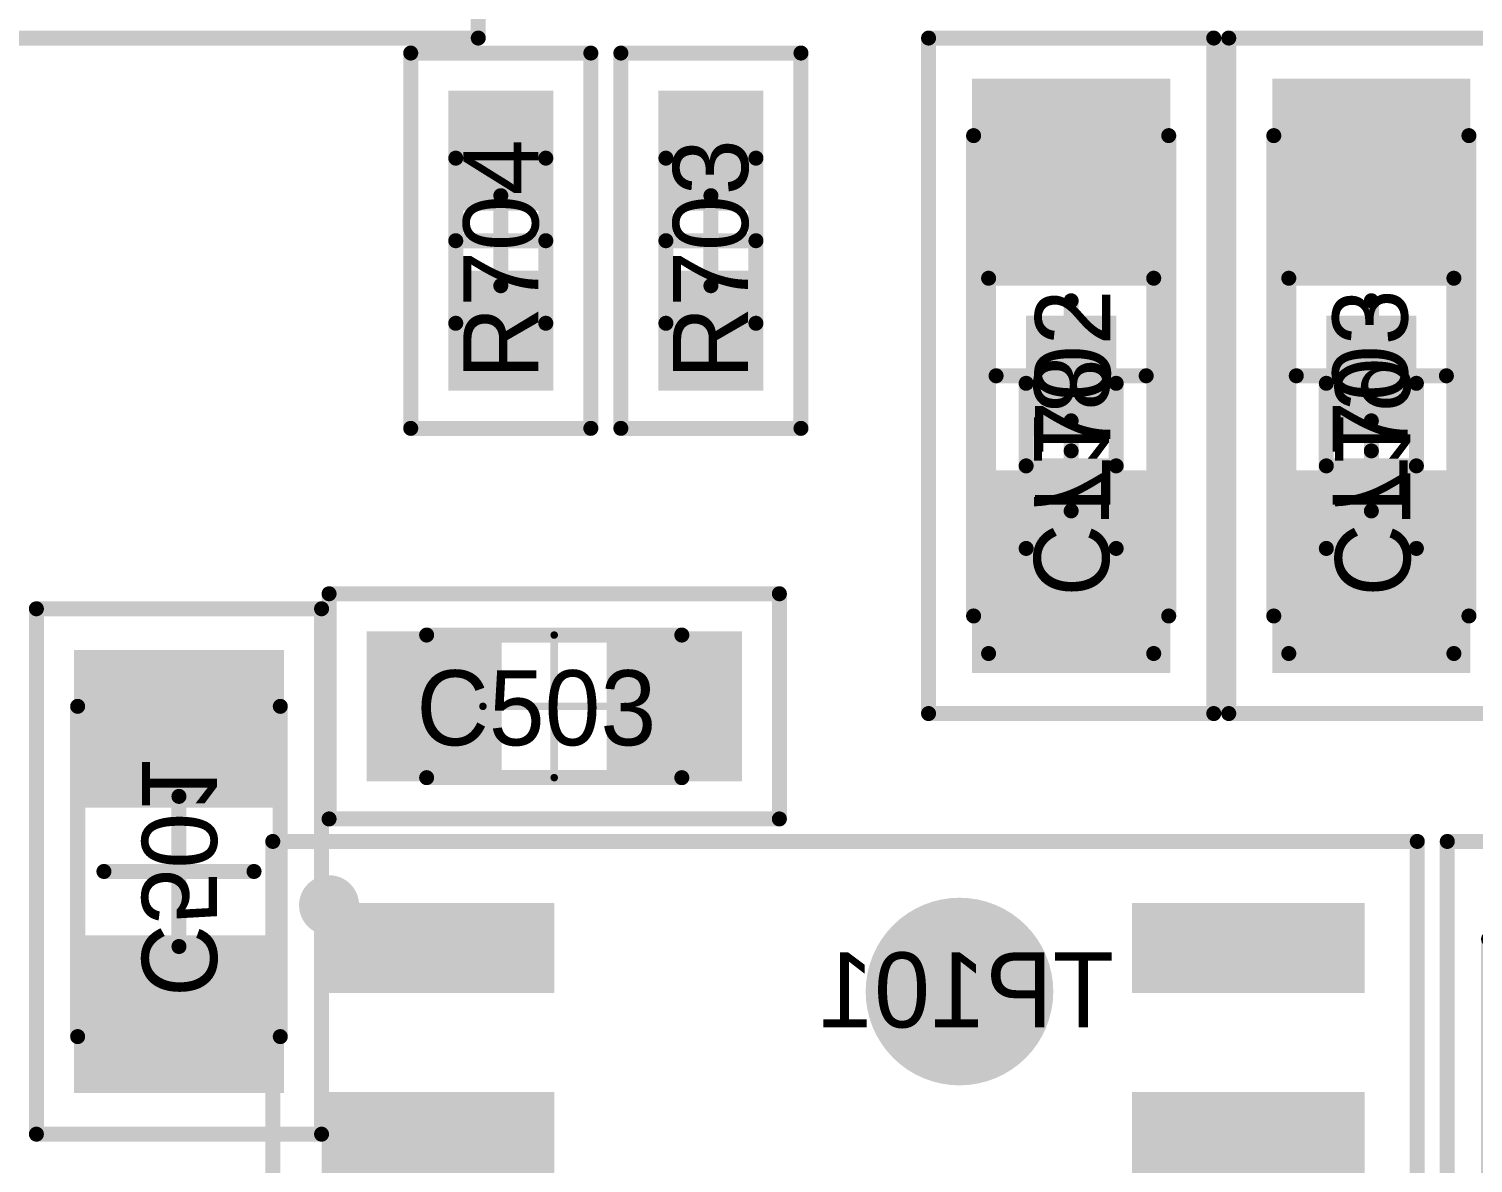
# Model space of a CAD drawing. Header units: millimetres. Extents: x 33.3 to 111.9, y 29.8 to 74.8.
# Drawn here: x 79.87 to 89.49, y 45.76 to 53.31 of the extents above; entities that cross this region are included whole.
import ezdxf

# ---------------------------------------------------------------- set-up
doc = ezdxf.new("R2010")
doc.units = ezdxf.units.MM
for name, color, linetype in [('BottomLayer', 5, 'Continuous'), ('BottomOverlay', 54, 'Continuous'), ('BottomPaste', 16, 'Continuous'), ('Mechanical13', 56, 'Continuous'), ('Mechanical14', 56, 'Continuous'), ('Mechanical15', 56, 'Continuous'), ('Mechanical16', 56, 'Continuous'), ('Mechanical17', 56, 'Continuous'), ('TopLayer', 1, 'Continuous'), ('TopOverlay', 2, 'Continuous'), ('TopPaste', 8, 'Continuous')]:
    doc.layers.add(name, color=color, linetype=linetype)

# ---------------------------------------------------------------- blocks, each defined once
blk = doc.blocks.new('SOIC_8__3_90___W______15')
at = {"layer": 'Mechanical15', "const_width": 0.1}
for points in [[(-3.575, -2.825), (-3.575, 2.4)], [(-3.575, 2.4), (4.05, 2.4)], [(4.05, -2.825), (4.05, 2.4)], [(-3.575, -2.825), (4.05, -2.825)]]:
    blk.add_lwpolyline(points, dxfattribs=at)
at = {"layer": 'Mechanical15', "const_width": 0.05}
for points in [[(-3.6, 2.4, 1), (-3.55, 2.4, 1)], [(-3.6, 2.4, 1), (-3.55, 2.4, 1)], [(4.025, 2.4, 1), (4.075, 2.4, 1)], [(4.025, 2.4, 1), (4.075, 2.4, 1)], [(-3.6, -2.825, 1), (-3.55, -2.825, 1)], [(-3.6, -2.825, 1), (-3.55, -2.825, 1)], [(4.025, -2.825, 1), (4.075, -2.825, 1)], [(4.025, -2.825, 1), (4.075, -2.825, 1)]]:
    blk.add_lwpolyline(points, format="xyb", close=True, dxfattribs=at)
at = {"layer": 'TopLayer'}
for points in [[(-3.25, 1.39), (-1.7, 1.39), (-3.25, 1.99), (-1.7, 1.99)], [(2.15, 1.39), (3.7, 1.39), (2.15, 1.99), (3.7, 1.99)], [(-3.25, 0.13), (-1.7, 0.13), (-3.25, 0.73), (-1.7, 0.73)], [(2.15, 0.13), (3.7, 0.13), (2.15, 0.73), (3.7, 0.73)], [(-3.25, -1.13), (-1.7, -1.13), (-3.25, -0.53), (-1.7, -0.53)], [(2.15, -1.13), (3.7, -1.13), (2.15, -0.53), (3.7, -0.53)], [(-3.25, -2.34), (-1.7, -2.34), (-3.25, -1.74), (-1.7, -1.74)], [(2.15, -2.34), (3.7, -2.34), (2.15, -1.74), (3.7, -1.74)]]:
    blk.add_solid(points, dxfattribs=at)
at = {"layer": 'TopOverlay'}
for points, const_width in [([(-3.1, 1.975, 1), (-3.3, 1.975, 1)], 0.2), ([(-3.35, 1.975, 1), (-3.25, 1.975, 1)], 0.1), ([(-3.15, 1.975, 1), (-3.05, 1.975, 1)], 0.1)]:
    blk.add_lwpolyline(points, format="xyb", close=True, dxfattribs=dict(at, const_width=const_width))
at = {"layer": 'TopPaste'}
for points in [[(-3.25, 1.39), (-1.7, 1.39), (-3.25, 1.99), (-1.7, 1.99)], [(2.15, 1.39), (3.7, 1.39), (2.15, 1.99), (3.7, 1.99)], [(-3.25, 0.13), (-1.7, 0.13), (-3.25, 0.73), (-1.7, 0.73)], [(2.15, 0.13), (3.7, 0.13), (2.15, 0.73), (3.7, 0.73)], [(-3.25, -1.13), (-1.7, -1.13), (-3.25, -0.53), (-1.7, -0.53)], [(2.15, -1.13), (3.7, -1.13), (2.15, -0.53), (3.7, -0.53)], [(-3.25, -2.34), (-1.7, -2.34), (-3.25, -1.74), (-1.7, -1.74)], [(2.15, -2.34), (3.7, -2.34), (2.15, -1.74), (3.7, -1.74)]]:
    blk.add_solid(points, dxfattribs=at)
blk = doc.blocks.new('TP_1_25___TOP_B_41')
at = {"layer": 'BottomLayer', "const_width": 0.625}
blk.add_lwpolyline([(-0.3125, 0, 1), (0.3125, 0, 1)], format="xyb", close=True, dxfattribs=at)
at = {"layer": 'BottomPaste', "const_width": 0.625}
blk.add_lwpolyline([(-0.3125, 0, 1), (0.3125, 0, 1)], format="xyb", close=True, dxfattribs=at)
blk = doc.blocks.new('RESC0402_1005__N_62')
at = {"layer": 'Mechanical13', "const_width": 0.1}
for points in [[(0.55, 0.3), (-0.55, 0.3)], [(-0.55, -0.3), (-0.55, 0.3)], [(0.55, -0.3), (0.55, 0.3)], [(0.55, -0.3), (-0.55, -0.3)]]:
    blk.add_lwpolyline(points, dxfattribs=at)
at = {"layer": 'Mechanical13', "const_width": 0.05}
for points in [[(-0.575, 0.3, 1), (-0.525, 0.3, 1)], [(-0.575, 0.3, 1), (-0.525, 0.3, 1)], [(0.525, 0.3, 1), (0.575, 0.3, 1)], [(0.525, 0.3, 1), (0.575, 0.3, 1)], [(-0.575, -0.3, 1), (-0.525, -0.3, 1)], [(-0.575, -0.3, 1), (-0.525, -0.3, 1)], [(0.525, -0.3, 1), (0.575, -0.3, 1)], [(0.525, -0.3, 1), (0.575, -0.3, 1)]]:
    blk.add_lwpolyline(points, format="xyb", close=True, dxfattribs=at)
at = {"layer": 'Mechanical15', "const_width": 0.1}
for points in [[(1.25, 0.6), (-1.25, 0.6)], [(-1.25, -0.6), (-1.25, 0.6)], [(1.25, -0.6), (1.25, 0.6)], [(1.25, -0.6), (-1.25, -0.6)]]:
    blk.add_lwpolyline(points, dxfattribs=at)
at = {"layer": 'Mechanical15', "const_width": 0.05}
for points in [[(-1.275, 0.6, 1), (-1.225, 0.6, 1)], [(-1.275, 0.6, 1), (-1.225, 0.6, 1)], [(1.225, 0.6, 1), (1.275, 0.6, 1)], [(1.225, 0.6, 1), (1.275, 0.6, 1)], [(-1.275, -0.6, 1), (-1.225, -0.6, 1)], [(-1.275, -0.6, 1), (-1.225, -0.6, 1)], [(1.225, -0.6, 1), (1.275, -0.6, 1)], [(1.225, -0.6, 1), (1.275, -0.6, 1)]]:
    blk.add_lwpolyline(points, format="xyb", close=True, dxfattribs=at)
at = {"layer": 'Mechanical17', "const_width": 0.1}
for points in [[(0, -0.3), (0, 0.3)], [(0.3, 0), (-0.3, 0)]]:
    blk.add_lwpolyline(points, dxfattribs=at)
at = {"layer": 'Mechanical17', "const_width": 0.05}
for points in [[(-0.025, 0.3, 1), (0.025, 0.3, 1)], [(-0.325, 0, 1), (-0.275, 0, 1)], [(0.275, 0, 1), (0.325, 0, 1)], [(-0.025, -0.3, 1), (0.025, -0.3, 1)]]:
    blk.add_lwpolyline(points, format="xyb", close=True, dxfattribs=at)
at = {"layer": 'TopLayer'}
for points in [[(-0.2, -0.35), (-0.2, 0.35), (-1, -0.35), (-1, 0.35)], [(1, -0.35), (1, 0.35), (0.2, -0.35), (0.2, 0.35)]]:
    blk.add_solid(points, dxfattribs=at)
at = {"layer": 'TopPaste'}
for points in [[(-0.2, -0.35), (-0.2, 0.35), (-1, -0.35), (-1, 0.35)], [(1, -0.35), (1, 0.35), (0.2, -0.35), (0.2, 0.35)]]:
    blk.add_solid(points, dxfattribs=at)
blk = doc.blocks.new('RESC0402_1005__N_63')
at = {"layer": 'Mechanical13', "const_width": 0.1}
for points in [[(0.55, 0.3), (-0.55, 0.3)], [(-0.55, -0.3), (-0.55, 0.3)], [(0.55, -0.3), (0.55, 0.3)], [(0.55, -0.3), (-0.55, -0.3)]]:
    blk.add_lwpolyline(points, dxfattribs=at)
at = {"layer": 'Mechanical13', "const_width": 0.05}
for points in [[(-0.575, 0.3, 1), (-0.525, 0.3, 1)], [(-0.575, 0.3, 1), (-0.525, 0.3, 1)], [(0.525, 0.3, 1), (0.575, 0.3, 1)], [(0.525, 0.3, 1), (0.575, 0.3, 1)], [(-0.575, -0.3, 1), (-0.525, -0.3, 1)], [(-0.575, -0.3, 1), (-0.525, -0.3, 1)], [(0.525, -0.3, 1), (0.575, -0.3, 1)], [(0.525, -0.3, 1), (0.575, -0.3, 1)]]:
    blk.add_lwpolyline(points, format="xyb", close=True, dxfattribs=at)
at = {"layer": 'Mechanical15', "const_width": 0.1}
for points in [[(1.25, 0.6), (-1.25, 0.6)], [(-1.25, -0.6), (-1.25, 0.6)], [(1.25, -0.6), (1.25, 0.6)], [(1.25, -0.6), (-1.25, -0.6)]]:
    blk.add_lwpolyline(points, dxfattribs=at)
at = {"layer": 'Mechanical15', "const_width": 0.05}
for points in [[(-1.275, 0.6, 1), (-1.225, 0.6, 1)], [(-1.275, 0.6, 1), (-1.225, 0.6, 1)], [(1.225, 0.6, 1), (1.275, 0.6, 1)], [(1.225, 0.6, 1), (1.275, 0.6, 1)], [(-1.275, -0.6, 1), (-1.225, -0.6, 1)], [(-1.275, -0.6, 1), (-1.225, -0.6, 1)], [(1.225, -0.6, 1), (1.275, -0.6, 1)], [(1.225, -0.6, 1), (1.275, -0.6, 1)]]:
    blk.add_lwpolyline(points, format="xyb", close=True, dxfattribs=at)
at = {"layer": 'Mechanical17', "const_width": 0.1}
for points in [[(0, -0.3), (0, 0.3)], [(0.3, 0), (-0.3, 0)]]:
    blk.add_lwpolyline(points, dxfattribs=at)
at = {"layer": 'Mechanical17', "const_width": 0.05}
for points in [[(-0.025, 0.3, 1), (0.025, 0.3, 1)], [(-0.325, 0, 1), (-0.275, 0, 1)], [(0.275, 0, 1), (0.325, 0, 1)], [(-0.025, -0.3, 1), (0.025, -0.3, 1)]]:
    blk.add_lwpolyline(points, format="xyb", close=True, dxfattribs=at)
at = {"layer": 'TopLayer'}
for points in [[(-0.2, -0.35), (-0.2, 0.35), (-1, -0.35), (-1, 0.35)], [(1, -0.35), (1, 0.35), (0.2, -0.35), (0.2, 0.35)]]:
    blk.add_solid(points, dxfattribs=at)
at = {"layer": 'TopPaste'}
for points in [[(-0.2, -0.35), (-0.2, 0.35), (-1, -0.35), (-1, 0.35)], [(1, -0.35), (1, 0.35), (0.2, -0.35), (0.2, 0.35)]]:
    blk.add_solid(points, dxfattribs=at)
blk = doc.blocks.new('FRITE_BEAD_120_OHM_1206_1LN_201')
at = {"layer": 'Mechanical13', "const_width": 0.1}
for points in [[(1.6, 0.65), (-1.6, 0.65)], [(-1.6, -0.65), (-1.6, 0.65)], [(1.6, -0.65), (1.6, 0.65)], [(1.6, -0.65), (-1.6, -0.65)]]:
    blk.add_lwpolyline(points, dxfattribs=at)
at = {"layer": 'Mechanical13', "const_width": 0.05}
for points in [[(-1.625, 0.65, 1), (-1.575, 0.65, 1)], [(-1.625, 0.65, 1), (-1.575, 0.65, 1)], [(1.575, 0.65, 1), (1.625, 0.65, 1)], [(1.575, 0.65, 1), (1.625, 0.65, 1)], [(-1.625, -0.65, 1), (-1.575, -0.65, 1)], [(-1.625, -0.65, 1), (-1.575, -0.65, 1)], [(1.575, -0.65, 1), (1.625, -0.65, 1)], [(1.575, -0.65, 1), (1.625, -0.65, 1)]]:
    blk.add_lwpolyline(points, format="xyb", close=True, dxfattribs=at)
at = {"layer": 'Mechanical15', "const_width": 0.1}
for points in [[(2.25, 0.95), (-2.25, 0.95)], [(-2.25, -0.95), (-2.25, 0.95)], [(2.25, -0.95), (2.25, 0.95)], [(2.25, -0.95), (-2.25, -0.95)]]:
    blk.add_lwpolyline(points, dxfattribs=at)
at = {"layer": 'Mechanical15', "const_width": 0.05}
for points in [[(-2.275, 0.95, 1), (-2.225, 0.95, 1)], [(-2.275, 0.95, 1), (-2.225, 0.95, 1)], [(2.225, 0.95, 1), (2.275, 0.95, 1)], [(2.225, 0.95, 1), (2.275, 0.95, 1)], [(-2.275, -0.95, 1), (-2.225, -0.95, 1)], [(-2.275, -0.95, 1), (-2.225, -0.95, 1)], [(2.225, -0.95, 1), (2.275, -0.95, 1)], [(2.225, -0.95, 1), (2.275, -0.95, 1)]]:
    blk.add_lwpolyline(points, format="xyb", close=True, dxfattribs=at)
at = {"layer": 'Mechanical17', "const_width": 0.1}
for points in [[(0, -0.5), (0, 0.5)], [(0.5, 0), (-0.5, 0)]]:
    blk.add_lwpolyline(points, dxfattribs=at)
at = {"layer": 'Mechanical17', "const_width": 0.05}
for points in [[(-0.025, 0.5, 1), (0.025, 0.5, 1)], [(-0.525, 0, 1), (-0.475, 0, 1)], [(0.475, 0, 1), (0.525, 0, 1)], [(-0.025, -0.5, 1), (0.025, -0.5, 1)]]:
    blk.add_lwpolyline(points, format="xyb", close=True, dxfattribs=at)
at = {"layer": 'TopLayer'}
for points in [[(-0.63, -0.66), (-0.63, 0.66), (-1.98, -0.66), (-1.98, 0.66)], [(1.98, -0.66), (1.98, 0.66), (0.63, -0.66), (0.63, 0.66)]]:
    blk.add_solid(points, dxfattribs=at)
at = {"layer": 'TopPaste'}
for points in [[(-0.63, -0.66), (-0.63, 0.66), (-1.98, -0.66), (-1.98, 0.66)], [(1.98, -0.66), (1.98, 0.66), (0.63, -0.66), (0.63, 0.66)]]:
    blk.add_solid(points, dxfattribs=at)
blk = doc.blocks.new('FRITE_BEAD_120_OHM_1206_1LN_202')
at = {"layer": 'Mechanical13', "const_width": 0.1}
for points in [[(1.6, 0.65), (-1.6, 0.65)], [(-1.6, -0.65), (-1.6, 0.65)], [(1.6, -0.65), (1.6, 0.65)], [(1.6, -0.65), (-1.6, -0.65)]]:
    blk.add_lwpolyline(points, dxfattribs=at)
at = {"layer": 'Mechanical13', "const_width": 0.05}
for points in [[(-1.625, 0.65, 1), (-1.575, 0.65, 1)], [(-1.625, 0.65, 1), (-1.575, 0.65, 1)], [(1.575, 0.65, 1), (1.625, 0.65, 1)], [(1.575, 0.65, 1), (1.625, 0.65, 1)], [(-1.625, -0.65, 1), (-1.575, -0.65, 1)], [(-1.625, -0.65, 1), (-1.575, -0.65, 1)], [(1.575, -0.65, 1), (1.625, -0.65, 1)], [(1.575, -0.65, 1), (1.625, -0.65, 1)]]:
    blk.add_lwpolyline(points, format="xyb", close=True, dxfattribs=at)
at = {"layer": 'Mechanical15', "const_width": 0.1}
for points in [[(2.25, 0.95), (-2.25, 0.95)], [(-2.25, -0.95), (-2.25, 0.95)], [(2.25, -0.95), (2.25, 0.95)], [(2.25, -0.95), (-2.25, -0.95)]]:
    blk.add_lwpolyline(points, dxfattribs=at)
at = {"layer": 'Mechanical15', "const_width": 0.05}
for points in [[(-2.275, 0.95, 1), (-2.225, 0.95, 1)], [(-2.275, 0.95, 1), (-2.225, 0.95, 1)], [(2.225, 0.95, 1), (2.275, 0.95, 1)], [(2.225, 0.95, 1), (2.275, 0.95, 1)], [(-2.275, -0.95, 1), (-2.225, -0.95, 1)], [(-2.275, -0.95, 1), (-2.225, -0.95, 1)], [(2.225, -0.95, 1), (2.275, -0.95, 1)], [(2.225, -0.95, 1), (2.275, -0.95, 1)]]:
    blk.add_lwpolyline(points, format="xyb", close=True, dxfattribs=at)
at = {"layer": 'Mechanical17', "const_width": 0.1}
for points in [[(0, -0.5), (0, 0.5)], [(0.5, 0), (-0.5, 0)]]:
    blk.add_lwpolyline(points, dxfattribs=at)
at = {"layer": 'Mechanical17', "const_width": 0.05}
for points in [[(-0.025, 0.5, 1), (0.025, 0.5, 1)], [(-0.525, 0, 1), (-0.475, 0, 1)], [(0.475, 0, 1), (0.525, 0, 1)], [(-0.025, -0.5, 1), (0.025, -0.5, 1)]]:
    blk.add_lwpolyline(points, format="xyb", close=True, dxfattribs=at)
at = {"layer": 'TopLayer'}
for points in [[(-0.63, -0.66), (-0.63, 0.66), (-1.98, -0.66), (-1.98, 0.66)], [(1.98, -0.66), (1.98, 0.66), (0.63, -0.66), (0.63, 0.66)]]:
    blk.add_solid(points, dxfattribs=at)
at = {"layer": 'TopPaste'}
for points in [[(-0.63, -0.66), (-0.63, 0.66), (-1.98, -0.66), (-1.98, 0.66)], [(1.98, -0.66), (1.98, 0.66), (0.63, -0.66), (0.63, 0.66)]]:
    blk.add_solid(points, dxfattribs=at)
blk = doc.blocks.new('CAPC0402_1005__N_B_247')
at = {"layer": 'BottomLayer'}
for points in [[(-1, 0.3), (-1, -0.3), (-0.2, 0.3), (-0.2, -0.3)], [(0.2, 0.3), (0.2, -0.3), (1, 0.3), (1, -0.3)]]:
    blk.add_solid(points, dxfattribs=at)
at = {"layer": 'BottomPaste'}
for points in [[(-1, 0.3), (-1, -0.3), (-0.2, 0.3), (-0.2, -0.3)], [(0.2, 0.3), (0.2, -0.3), (1, 0.3), (1, -0.3)]]:
    blk.add_solid(points, dxfattribs=at)
at = {"layer": 'Mechanical14', "const_width": 0.1}
for points in [[(0.55, 0.3), (-0.55, 0.3)], [(-0.55, -0.3), (-0.55, 0.3)], [(0.55, -0.3), (0.55, 0.3)], [(0.55, -0.3), (-0.55, -0.3)]]:
    blk.add_lwpolyline(points, dxfattribs=at)
at = {"layer": 'Mechanical14', "const_width": 0.05}
for points in [[(-0.575, 0.3, 1), (-0.525, 0.3, 1)], [(-0.575, 0.3, 1), (-0.525, 0.3, 1)], [(0.525, 0.3, 1), (0.575, 0.3, 1)], [(0.525, 0.3, 1), (0.575, 0.3, 1)], [(-0.575, -0.3, 1), (-0.525, -0.3, 1)], [(-0.575, -0.3, 1), (-0.525, -0.3, 1)], [(0.525, -0.3, 1), (0.575, -0.3, 1)], [(0.525, -0.3, 1), (0.575, -0.3, 1)]]:
    blk.add_lwpolyline(points, format="xyb", close=True, dxfattribs=at)
at = {"layer": 'Mechanical16', "const_width": 0.1}
for points in [[(1.25, 0.55), (-1.25, 0.55)], [(-1.25, -0.55), (-1.25, 0.55)], [(1.25, -0.55), (1.25, 0.55)], [(1.25, -0.55), (-1.25, -0.55)]]:
    blk.add_lwpolyline(points, dxfattribs=at)
at = {"layer": 'Mechanical16', "const_width": 0.05}
for points in [[(-1.275, 0.55, 1), (-1.225, 0.55, 1)], [(-1.275, 0.55, 1), (-1.225, 0.55, 1)], [(1.225, 0.55, 1), (1.275, 0.55, 1)], [(1.225, 0.55, 1), (1.275, 0.55, 1)], [(-1.275, -0.55, 1), (-1.225, -0.55, 1)], [(-1.275, -0.55, 1), (-1.225, -0.55, 1)], [(1.225, -0.55, 1), (1.275, -0.55, 1)], [(1.225, -0.55, 1), (1.275, -0.55, 1)]]:
    blk.add_lwpolyline(points, format="xyb", close=True, dxfattribs=at)
at = {"layer": 'Mechanical17', "const_width": 0.1}
for points in [[(0, -0.3), (0, 0.3)], [(0.3, 0), (-0.3, 0)]]:
    blk.add_lwpolyline(points, dxfattribs=at)
at = {"layer": 'Mechanical17', "const_width": 0.05}
for points in [[(-0.025, 0.3, 1), (0.025, 0.3, 1)], [(-0.325, 0, 1), (-0.275, 0, 1)], [(0.275, 0, 1), (0.325, 0, 1)], [(-0.025, -0.3, 1), (0.025, -0.3, 1)]]:
    blk.add_lwpolyline(points, format="xyb", close=True, dxfattribs=at)
blk = doc.blocks.new('CAPC0402_1005__N_B_248')
at = {"layer": 'BottomLayer'}
for points in [[(-1, 0.3), (-1, -0.3), (-0.2, 0.3), (-0.2, -0.3)], [(0.2, 0.3), (0.2, -0.3), (1, 0.3), (1, -0.3)]]:
    blk.add_solid(points, dxfattribs=at)
at = {"layer": 'BottomPaste'}
for points in [[(-1, 0.3), (-1, -0.3), (-0.2, 0.3), (-0.2, -0.3)], [(0.2, 0.3), (0.2, -0.3), (1, 0.3), (1, -0.3)]]:
    blk.add_solid(points, dxfattribs=at)
at = {"layer": 'Mechanical14', "const_width": 0.1}
for points in [[(0.55, 0.3), (-0.55, 0.3)], [(-0.55, -0.3), (-0.55, 0.3)], [(0.55, -0.3), (0.55, 0.3)], [(0.55, -0.3), (-0.55, -0.3)]]:
    blk.add_lwpolyline(points, dxfattribs=at)
at = {"layer": 'Mechanical14', "const_width": 0.05}
for points in [[(-0.575, 0.3, 1), (-0.525, 0.3, 1)], [(-0.575, 0.3, 1), (-0.525, 0.3, 1)], [(0.525, 0.3, 1), (0.575, 0.3, 1)], [(0.525, 0.3, 1), (0.575, 0.3, 1)], [(-0.575, -0.3, 1), (-0.525, -0.3, 1)], [(-0.575, -0.3, 1), (-0.525, -0.3, 1)], [(0.525, -0.3, 1), (0.575, -0.3, 1)], [(0.525, -0.3, 1), (0.575, -0.3, 1)]]:
    blk.add_lwpolyline(points, format="xyb", close=True, dxfattribs=at)
at = {"layer": 'Mechanical16', "const_width": 0.1}
for points in [[(1.25, 0.55), (-1.25, 0.55)], [(-1.25, -0.55), (-1.25, 0.55)], [(1.25, -0.55), (1.25, 0.55)], [(1.25, -0.55), (-1.25, -0.55)]]:
    blk.add_lwpolyline(points, dxfattribs=at)
at = {"layer": 'Mechanical16', "const_width": 0.05}
for points in [[(-1.275, 0.55, 1), (-1.225, 0.55, 1)], [(-1.275, 0.55, 1), (-1.225, 0.55, 1)], [(1.225, 0.55, 1), (1.275, 0.55, 1)], [(1.225, 0.55, 1), (1.275, 0.55, 1)], [(-1.275, -0.55, 1), (-1.225, -0.55, 1)], [(-1.275, -0.55, 1), (-1.225, -0.55, 1)], [(1.225, -0.55, 1), (1.275, -0.55, 1)], [(1.225, -0.55, 1), (1.275, -0.55, 1)]]:
    blk.add_lwpolyline(points, format="xyb", close=True, dxfattribs=at)
at = {"layer": 'Mechanical17', "const_width": 0.1}
for points in [[(0, -0.3), (0, 0.3)], [(0.3, 0), (-0.3, 0)]]:
    blk.add_lwpolyline(points, dxfattribs=at)
at = {"layer": 'Mechanical17', "const_width": 0.05}
for points in [[(-0.025, 0.3, 1), (0.025, 0.3, 1)], [(-0.325, 0, 1), (-0.275, 0, 1)], [(0.275, 0, 1), (0.325, 0, 1)], [(-0.025, -0.3, 1), (0.025, -0.3, 1)]]:
    blk.add_lwpolyline(points, format="xyb", close=True, dxfattribs=at)
blk = doc.blocks.new('CAPC0805_2012__N_264')
at = {"layer": 'Mechanical13', "const_width": 0.1}
for points in [[(-1.1, -0.675), (-1.1, 0.675)], [(-1.1, 0.675), (1.1, 0.675)], [(1.1, -0.675), (1.1, 0.675)], [(-1.1, -0.675), (1.1, -0.675)]]:
    blk.add_lwpolyline(points, dxfattribs=at)
at = {"layer": 'Mechanical13', "const_width": 0.05}
for points in [[(-1.125, 0.675, 1), (-1.075, 0.675, 1)], [(-1.125, 0.675, 1), (-1.075, 0.675, 1)], [(1.075, 0.675, 1), (1.125, 0.675, 1)], [(1.075, 0.675, 1), (1.125, 0.675, 1)], [(-1.125, -0.675, 1), (-1.075, -0.675, 1)], [(-1.125, -0.675, 1), (-1.075, -0.675, 1)], [(1.075, -0.675, 1), (1.125, -0.675, 1)], [(1.075, -0.675, 1), (1.125, -0.675, 1)]]:
    blk.add_lwpolyline(points, format="xyb", close=True, dxfattribs=at)
at = {"layer": 'Mechanical15', "const_width": 0.1}
for points in [[(-1.75, -0.95), (-1.75, 0.95)], [(-1.75, 0.95), (1.75, 0.95)], [(1.75, -0.95), (1.75, 0.95)], [(-1.75, -0.95), (1.75, -0.95)]]:
    blk.add_lwpolyline(points, dxfattribs=at)
at = {"layer": 'Mechanical15', "const_width": 0.05}
for points in [[(-1.775, 0.95, 1), (-1.725, 0.95, 1)], [(-1.775, 0.95, 1), (-1.725, 0.95, 1)], [(1.725, 0.95, 1), (1.775, 0.95, 1)], [(1.725, 0.95, 1), (1.775, 0.95, 1)], [(-1.775, -0.95, 1), (-1.725, -0.95, 1)], [(-1.775, -0.95, 1), (-1.725, -0.95, 1)], [(1.725, -0.95, 1), (1.775, -0.95, 1)], [(1.725, -0.95, 1), (1.775, -0.95, 1)]]:
    blk.add_lwpolyline(points, format="xyb", close=True, dxfattribs=at)
at = {"layer": 'Mechanical17', "const_width": 0.1}
for points in [[(0, -0.5), (0, 0.5)], [(-0.5, 0), (0.5, 0)]]:
    blk.add_lwpolyline(points, dxfattribs=at)
at = {"layer": 'Mechanical17', "const_width": 0.05}
for points in [[(-0.025, 0.5, 1), (0.025, 0.5, 1)], [(-0.525, 0, 1), (-0.475, 0, 1)], [(0.475, 0, 1), (0.525, 0, 1)], [(-0.025, -0.5, 1), (0.025, -0.5, 1)]]:
    blk.add_lwpolyline(points, format="xyb", close=True, dxfattribs=at)
at = {"layer": 'TopLayer'}
for points in [[(-0.425, -0.7), (-0.425, 0.7), (-1.475, -0.7), (-1.475, 0.7)], [(1.475, -0.7), (1.475, 0.7), (0.425, -0.7), (0.425, 0.7)]]:
    blk.add_solid(points, dxfattribs=at)
at = {"layer": 'TopPaste'}
for points in [[(-0.425, -0.7), (-0.425, 0.7), (-1.475, -0.7), (-1.475, 0.7)], [(1.475, -0.7), (1.475, 0.7), (0.425, -0.7), (0.425, 0.7)]]:
    blk.add_solid(points, dxfattribs=at)
blk = doc.blocks.new('CAPC0603_1608__N_304')
at = {"layer": 'Mechanical13', "const_width": 0.1}
for points in [[(-0.85, 0.475), (0.85, 0.475)], [(-0.85, 0.475), (-0.85, -0.475)], [(0.85, 0.475), (0.85, -0.475)], [(-0.85, -0.475), (0.85, -0.475)]]:
    blk.add_lwpolyline(points, dxfattribs=at)
at = {"layer": 'Mechanical13', "const_width": 0.05}
for points in [[(-0.875, 0.475, 1), (-0.825, 0.475, 1)], [(-0.875, 0.475, 1), (-0.825, 0.475, 1)], [(0.825, 0.475, 1), (0.875, 0.475, 1)], [(0.825, 0.475, 1), (0.875, 0.475, 1)], [(-0.875, -0.475, 1), (-0.825, -0.475, 1)], [(-0.875, -0.475, 1), (-0.825, -0.475, 1)], [(0.825, -0.475, 1), (0.875, -0.475, 1)], [(0.825, -0.475, 1), (0.875, -0.475, 1)]]:
    blk.add_lwpolyline(points, format="xyb", close=True, dxfattribs=at)
at = {"layer": 'Mechanical15', "const_width": 0.1}
for points in [[(-1.5, 0.75), (1.5, 0.75)], [(-1.5, 0.75), (-1.5, -0.75)], [(1.5, 0.75), (1.5, -0.75)], [(-1.5, -0.75), (1.5, -0.75)]]:
    blk.add_lwpolyline(points, dxfattribs=at)
at = {"layer": 'Mechanical15', "const_width": 0.05}
for points in [[(-1.525, 0.75, 1), (-1.475, 0.75, 1)], [(-1.525, 0.75, 1), (-1.475, 0.75, 1)], [(1.475, 0.75, 1), (1.525, 0.75, 1)], [(1.475, 0.75, 1), (1.525, 0.75, 1)], [(-1.525, -0.75, 1), (-1.475, -0.75, 1)], [(-1.525, -0.75, 1), (-1.475, -0.75, 1)], [(1.475, -0.75, 1), (1.525, -0.75, 1)], [(1.475, -0.75, 1), (1.525, -0.75, 1)]]:
    blk.add_lwpolyline(points, format="xyb", close=True, dxfattribs=at)
at = {"layer": 'Mechanical17', "const_width": 0.05}
for points in [[(0, 0.475), (0, -0.475)], [(-0.475, 0), (0.475, 0)]]:
    blk.add_lwpolyline(points, dxfattribs=at)
at = {"layer": 'Mechanical17', "const_width": 0.025}
for points in [[(-0.0125, 0.475, 1), (0.0125, 0.475, 1)], [(-0.4875, 0, 1), (-0.4625, 0, 1)], [(0.4625, 0, 1), (0.4875, 0, 1)], [(-0.0125, -0.475, 1), (0.0125, -0.475, 1)]]:
    blk.add_lwpolyline(points, format="xyb", close=True, dxfattribs=at)
at = {"layer": 'TopLayer'}
for points in [[(-0.35, -0.5), (-0.35, 0.5), (-1.25, -0.5), (-1.25, 0.5)], [(1.25, -0.5), (1.25, 0.5), (0.35, -0.5), (0.35, 0.5)]]:
    blk.add_solid(points, dxfattribs=at)
at = {"layer": 'TopPaste'}
for points in [[(-0.35, -0.5), (-0.35, 0.5), (-1.25, -0.5), (-1.25, 0.5)], [(1.25, -0.5), (1.25, 0.5), (0.35, -0.5), (0.35, 0.5)]]:
    blk.add_solid(points, dxfattribs=at)
blk = doc.blocks.new('CAPC0603_1608__N_305')
at = {"layer": 'Mechanical13', "const_width": 0.1}
for points in [[(0.85, 0.475), (-0.85, 0.475)], [(-0.85, 0.475), (-0.85, -0.475)], [(0.85, 0.475), (0.85, -0.475)], [(0.85, -0.475), (-0.85, -0.475)]]:
    blk.add_lwpolyline(points, dxfattribs=at)
at = {"layer": 'Mechanical13', "const_width": 0.05}
for points in [[(-0.875, 0.475, 1), (-0.825, 0.475, 1)], [(-0.875, 0.475, 1), (-0.825, 0.475, 1)], [(0.825, 0.475, 1), (0.875, 0.475, 1)], [(0.825, 0.475, 1), (0.875, 0.475, 1)], [(-0.875, -0.475, 1), (-0.825, -0.475, 1)], [(-0.875, -0.475, 1), (-0.825, -0.475, 1)], [(0.825, -0.475, 1), (0.875, -0.475, 1)], [(0.825, -0.475, 1), (0.875, -0.475, 1)]]:
    blk.add_lwpolyline(points, format="xyb", close=True, dxfattribs=at)
at = {"layer": 'Mechanical15', "const_width": 0.1}
for points in [[(1.5, 0.75), (-1.5, 0.75)], [(-1.5, 0.75), (-1.5, -0.75)], [(1.5, 0.75), (1.5, -0.75)], [(1.5, -0.75), (-1.5, -0.75)]]:
    blk.add_lwpolyline(points, dxfattribs=at)
at = {"layer": 'Mechanical15', "const_width": 0.05}
for points in [[(-1.525, 0.75, 1), (-1.475, 0.75, 1)], [(-1.525, 0.75, 1), (-1.475, 0.75, 1)], [(1.475, 0.75, 1), (1.525, 0.75, 1)], [(1.475, 0.75, 1), (1.525, 0.75, 1)], [(-1.525, -0.75, 1), (-1.475, -0.75, 1)], [(-1.525, -0.75, 1), (-1.475, -0.75, 1)], [(1.475, -0.75, 1), (1.525, -0.75, 1)], [(1.475, -0.75, 1), (1.525, -0.75, 1)]]:
    blk.add_lwpolyline(points, format="xyb", close=True, dxfattribs=at)
at = {"layer": 'Mechanical17', "const_width": 0.05}
for points in [[(0, 0.475), (0, -0.475)], [(0.475, 0), (-0.475, 0)]]:
    blk.add_lwpolyline(points, dxfattribs=at)
at = {"layer": 'Mechanical17', "const_width": 0.025}
for points in [[(-0.0125, 0.475, 1), (0.0125, 0.475, 1)], [(-0.4875, 0, 1), (-0.4625, 0, 1)], [(0.4625, 0, 1), (0.4875, 0, 1)], [(-0.0125, -0.475, 1), (0.0125, -0.475, 1)]]:
    blk.add_lwpolyline(points, format="xyb", close=True, dxfattribs=at)
at = {"layer": 'TopLayer'}
for points in [[(-0.35, -0.5), (-0.35, 0.5), (-1.25, -0.5), (-1.25, 0.5)], [(1.25, -0.5), (1.25, 0.5), (0.35, -0.5), (0.35, 0.5)]]:
    blk.add_solid(points, dxfattribs=at)
at = {"layer": 'TopPaste'}
for points in [[(-0.35, -0.5), (-0.35, 0.5), (-1.25, -0.5), (-1.25, 0.5)], [(1.25, -0.5), (1.25, 0.5), (0.35, -0.5), (0.35, 0.5)]]:
    blk.add_solid(points, dxfattribs=at)
blk = doc.blocks.new('CAPC0805_2012__N_B_307')
at = {"layer": 'BottomLayer'}
for points in [[(-1.475, 0.7), (-1.475, -0.7), (-0.425, 0.7), (-0.425, -0.7)], [(0.425, 0.7), (0.425, -0.7), (1.475, 0.7), (1.475, -0.7)]]:
    blk.add_solid(points, dxfattribs=at)
at = {"layer": 'BottomPaste'}
for points in [[(-1.475, 0.7), (-1.475, -0.7), (-0.425, 0.7), (-0.425, -0.7)], [(0.425, 0.7), (0.425, -0.7), (1.475, 0.7), (1.475, -0.7)]]:
    blk.add_solid(points, dxfattribs=at)
at = {"layer": 'Mechanical14', "const_width": 0.1}
for points in [[(-1.1, 0.675), (-1.1, -0.675)], [(-1.1, 0.675), (1.1, 0.675)], [(1.1, 0.675), (1.1, -0.675)], [(-1.1, -0.675), (1.1, -0.675)]]:
    blk.add_lwpolyline(points, dxfattribs=at)
at = {"layer": 'Mechanical14', "const_width": 0.05}
for points in [[(-1.125, 0.675, 1), (-1.075, 0.675, 1)], [(-1.125, 0.675, 1), (-1.075, 0.675, 1)], [(1.075, 0.675, 1), (1.125, 0.675, 1)], [(1.075, 0.675, 1), (1.125, 0.675, 1)], [(-1.125, -0.675, 1), (-1.075, -0.675, 1)], [(-1.125, -0.675, 1), (-1.075, -0.675, 1)], [(1.075, -0.675, 1), (1.125, -0.675, 1)], [(1.075, -0.675, 1), (1.125, -0.675, 1)]]:
    blk.add_lwpolyline(points, format="xyb", close=True, dxfattribs=at)
at = {"layer": 'Mechanical16', "const_width": 0.1}
for points in [[(-1.75, 0.95), (-1.75, -0.95)], [(-1.75, 0.95), (1.75, 0.95)], [(1.75, 0.95), (1.75, -0.95)], [(-1.75, -0.95), (1.75, -0.95)]]:
    blk.add_lwpolyline(points, dxfattribs=at)
at = {"layer": 'Mechanical16', "const_width": 0.05}
for points in [[(-1.775, 0.95, 1), (-1.725, 0.95, 1)], [(-1.775, 0.95, 1), (-1.725, 0.95, 1)], [(1.725, 0.95, 1), (1.775, 0.95, 1)], [(1.725, 0.95, 1), (1.775, 0.95, 1)], [(-1.775, -0.95, 1), (-1.725, -0.95, 1)], [(-1.775, -0.95, 1), (-1.725, -0.95, 1)], [(1.725, -0.95, 1), (1.775, -0.95, 1)], [(1.725, -0.95, 1), (1.775, -0.95, 1)]]:
    blk.add_lwpolyline(points, format="xyb", close=True, dxfattribs=at)
at = {"layer": 'Mechanical17', "const_width": 0.1}
for points in [[(0, 0.5), (0, -0.5)], [(-0.5, 0), (0.5, 0)]]:
    blk.add_lwpolyline(points, dxfattribs=at)
at = {"layer": 'Mechanical17', "const_width": 0.05}
for points in [[(-0.025, 0.5, 1), (0.025, 0.5, 1)], [(-0.525, 0, 1), (-0.475, 0, 1)], [(0.475, 0, 1), (0.525, 0, 1)], [(-0.025, -0.5, 1), (0.025, -0.5, 1)]]:
    blk.add_lwpolyline(points, format="xyb", close=True, dxfattribs=at)

msp = doc.modelspace()

# ---------------------------------------------------------------- block references
for name, p, rotation in [('CAPC0805_2012__N_264', (81.111, 54.201), 360), ('FRITE_BEAD_120_OHM_1206_1LN_202', (86.811, 51.001), 270), ('FRITE_BEAD_120_OHM_1206_1LN_201', (88.811, 51.001), 270), ('RESC0402_1005__N_62', (83.011, 51.901), 270), ('RESC0402_1005__N_63', (84.411, 51.901), 270), ('CAPC0402_1005__N_B_248', (86.811, 50.401), 270), ('CAPC0402_1005__N_B_247', (88.811, 50.401), 270), ('CAPC0603_1608__N_305', (83.367, 48.799), 180), ('CAPC0805_2012__N_B_307', (80.867, 47.699), 90), ('SOIC_8__3_90___W______15', (85.067, 45.499), 360), ('CAPC0603_1608__N_304', (90.067, 46.399), 90), ('TP_1_25___TOP_B_41', (86.067, 46.899), 90)]:
    msp.add_blockref(name, p, dxfattribs=dict(rotation=rotation))

# ---------------------------------------------------------------- texts
at = {"layer": 'BottomOverlay', "text_generation_flag": 2}
for s, p in [('C718', (86.5632, 49.53)), ('C719', (88.5698, 49.53)), ('C501', (80.6196, 46.863))]:
    msp.add_text(s, height=0.5, rotation=270, dxfattribs=at).set_placement(p)
msp.add_text('TP101', height=0.5, dxfattribs=at).set_placement((87.0966, 46.6598))
at = {"layer": 'TopOverlay'}
for s, p in [('R704', (83.2612, 50.9778)), ('R703', (84.6582, 50.9778)), ('L702', (87.0712, 50.0888)), ('L703', (89.0524, 50.0888))]:
    msp.add_text(s, height=0.5, rotation=90, dxfattribs=at).set_placement(p)
msp.add_text('C503', height=0.5, dxfattribs=at).set_placement((82.4484, 48.5394))

doc.saveas('drawing.dxf')
